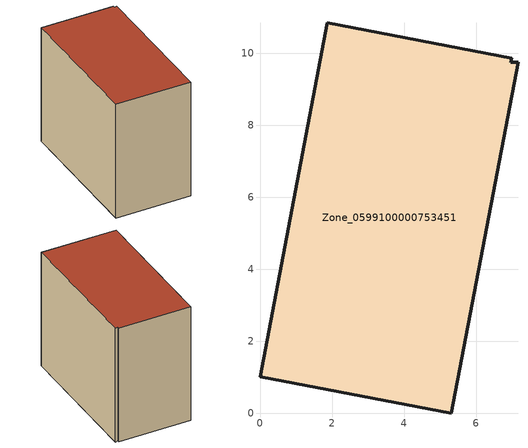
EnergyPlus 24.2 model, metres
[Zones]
Zone_0599100000753451
 floor ground (C_G): 7.16,9.75 5.3,0 0,1.01 1.87,10.84 6.99,9.86 6.96,9.74 z0
 wall outside (C_F): 0,1.01 5.3,0 7.16,9.75 6.96,9.74 6.99,9.86 1.87,10.84 0,1.01 z0:8.67
 roof outside (C_R): 5.3,0 7.16,9.75 6.96,9.74 6.99,9.86 1.87,10.84 0,1.01 z8.67
[BUILDING]
Pand.0599100000753451: North Axis=0; Terrain=City; Loads Convergence Tolerance Value=0.04; Temperature Convergence Tolerance Value=0.4; Solar Distribution=FullExterior; Maximum Number of Warmup Days=25; Minimum Number of Warmup Days=1
[Site:Location]
Rotterdam.The.Hague.AP_ZH_NLD Design_Conditions: Latitude=51.96; Longitude=4.45; Time Zone=1; Elevation=-4.5
[SITE:GROUNDTEMPERATURE:BUILDINGSURFACE]
18, 18, 18, 18, 18, 18, 18, 18, 18, 18, 18, 18
[MATERIAL] Thermal Absorptance=0.9; Solar Absorptance=0.7; Visible Absorptance=0.7
Name | Roughness | Thickness | Conductivity | Density | Specific Heat
G.TI.2006-2014 | MediumSmooth | 0.15 | 0.06 | 540 | 1210
F.TI.2006-2014 | Rough | 0.3 | 0.12 | 1920 | 840
R.TI.2006-2014 | MediumRough | 0.2 | 0.08 | 1500 | 1000
[CONSTRUCTION]
C_G: G.TI.2006-2014
C_F: F.TI.2006-2014
C_R: R.TI.2006-2014
[ZONE]
Zone_0599100000753451: Type=1; Multiplier=1; Ceiling Height=Autocalculate; Volume=Autocalculate; Floor Area=autocalculate; Part of Total Floor Area=Yes
[ZONEINFILTRATION:DESIGNFLOWRATE]
Infil_Zone_0599100000753451: Zone or ZoneList or Space or SpaceList=Zone_0599100000753451; Schedule=AlwaysOn; Design Flow Rate Calculation Method=Flow/Area; Flow Rate per Floor Area=0.0015; Constant Term Coefficient=1; Temperature Term Coefficient=0; Velocity Term Coefficient=0; Velocity Squared Term Coefficient=0
[HVACTEMPLATE:ZONE:IDEALLOADSAIRSYSTEM]
Zone_0599100000753451: Maximum Heating Supply Air Temperature=50; Minimum Cooling Supply Air Temperature=13; Maximum Heating Supply Air Humidity Ratio=0.0156; Minimum Cooling Supply Air Humidity Ratio=0.0077; Heating Limit=NoLimit; Cooling Limit=NoLimit; Dehumidification Control Type=ConstantSensibleHeatRatio; Cooling Sensible Heat Ratio=0.7; Dehumidification Setpoint=60; Humidification Control Type=None; Humidification Setpoint=30; Outdoor Air Method=None; Outdoor Air Flow Rate per Person=0.00944; Outdoor Air Flow Rate per Zone Floor Area=0; Outdoor Air Flow Rate per Zone=0; Demand Controlled Ventilation Type=None; Outdoor Air Economizer Type=NoEconomizer; Heat Recovery Type=None; Sensible Heat Recovery Effectiveness=0.7; Latent Heat Recovery Effectiveness=0.65
[ZONECONTROL:THERMOSTAT]
ThermostatControl_Zone_0599100000753451: Zone or ZoneList=Zone_0599100000753451; Control Type Schedule=DualSetpointControlType; Control 1=Thermostat_Zone_0599100000753451; Temperature Difference Between Cutout And Setpoint=0
[THERMOSTATSETPOINT:DUALSETPOINT]
Thermostat_Zone_0599100000753451: Heating Setpoint Temperature Schedule=HeatingSetpoint_Zone_0599100000753451; Cooling Setpoint Temperature Schedule=CoolingSetpoint_Zone_0599100000753451
[SCHEDULE:COMPACT]
HeatingSetpoint_Zone_0599100000753451: Through: 12/31, For: AllDays, Until: 24:00, 21
CoolingSetpoint_Zone_0599100000753451: Through: 12/31, For: AllDays, Until: 24:00, 24
DualSetpointControlType: Through: 12/31, For: AllDays, Until: 24:00, 4
AlwaysOn: Through: 12/31, For: AllDays, Until: 24:00, 1
